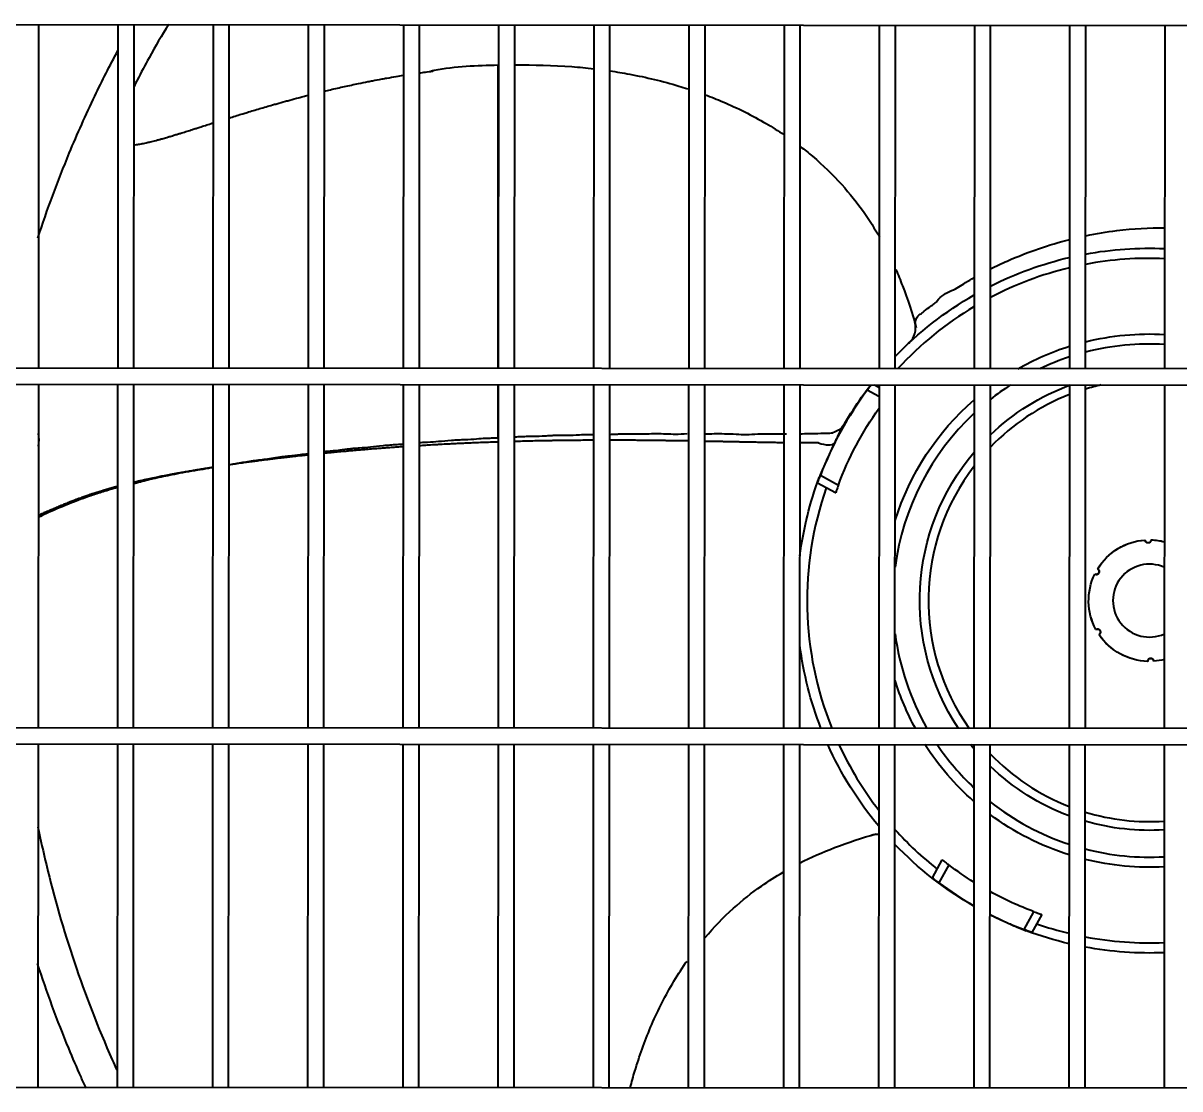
# Model space of a CAD drawing. Extents: x 58467 to 79089, y -33726 to -17391.
# Drawn here: x 78437.41 to 78465.97, y -20826.53 to -20800.22 of the extents above; entities that cross this region are included whole.
import ezdxf

# ---------------------------------------------------------------- set-up
doc = ezdxf.new("R2010")
doc.units = 0
doc.header["$LTSCALE"] = 100
doc.layers.add('+ENTE-ST-DOSEME USTU KONDDRENAJ', color=110, linetype='DOSEMEUSTUKONDENSDRENAJ_LINE', lineweight=40)
doc.linetypes.add('DOSEMEUSTUKONDENSDRENAJ_LINE', pattern='A,300,-40,["CD",Standard,S=15,R=0,X=-35,Y=-7.5],0', length=340)

# ---------------------------------------------------------------- blocks, each defined once
blk = doc.blocks.new('TV KLİMA SANTRALİ')
at = {"color": 3}
for p, q in [((54065.973, -33501.304, -2.269), (54184.335, -33501.376, -2.269)), ((54128.381, -33509.821, -2.269), (54128.386, -33501.343, -2.269)), ((54130.336, -33501.344, -2.269), (54130.331, -33509.822, -2.269)), ((54130.731, -33509.823, -2.269), (54130.736, -33501.344, -2.269)), ((54132.686, -33501.345, -2.269), (54132.68, -33509.824, -2.269)), ((54133.08, -33509.824, -2.269), (54133.085, -33501.346, -2.269)), ((54135.035, -33501.347, -2.269), (54135.03, -33509.825, -2.269)), ((54135.43, -33509.826, -2.269), (54135.435, -33501.347, -2.269)), ((54137.385, -33501.348, -2.269), (54137.38, -33509.827, -2.269)), ((54137.78, -33509.827, -2.269), (54137.785, -33501.348, -2.269)), ((54139.734, -33501.35, -2.269), (54139.729, -33509.828, -2.269)), ((54140.129, -33509.828, -2.269), (54140.134, -33501.35, -2.269)), ((54142.084, -33501.351, -2.269), (54142.079, -33509.83, -2.269)), ((54142.479, -33509.83, -2.269), (54142.484, -33501.351, -2.269)), ((54144.434, -33501.352, -2.269), (54144.429, -33509.831, -2.269)), ((54144.828, -33509.831, -2.269), (54144.834, -33501.353, -2.269)), ((54146.783, -33501.354, -2.269), (54146.778, -33509.832, -2.269)), ((54147.178, -33509.833, -2.269), (54147.183, -33501.354, -2.269)), ((54149.134, -33501.355, -2.269), (54149.129, -33509.834, -2.269)), ((54149.529, -33509.834, -2.269), (54149.534, -33501.356, -2.269)), ((54151.484, -33501.357, -2.269), (54151.478, -33509.835, -2.269)), ((54151.878, -33509.836, -2.269), (54151.884, -33501.357, -2.269)), ((54153.833, -33501.358, -2.269), (54153.828, -33509.837, -2.269)), ((54154.228, -33509.837, -2.269), (54154.233, -33501.358, -2.269)), ((54156.183, -33501.36, -2.269), (54156.178, -33509.838, -2.269)), ((54139.725, -33509.828, -2.269), (54139.729, -33502.35, -2.269)), ((54149.873, -33509.197, -2.269), (54149.892, -33509.179, -2.269)), ((54184.33, -33509.855, -2.269), (54065.967, -33509.783, -2.269)), ((54065.967, -33510.183, -2.269), (54184.33, -33510.255, -2.269)), ((54128.376, -33518.699, -2.269), (54128.381, -33510.221, -2.269)), ((54130.33, -33510.222, -2.269), (54130.325, -33518.7, -2.269)), ((54130.725, -33518.7, -2.269), (54130.73, -33510.223, -2.269)), ((54132.68, -33510.224, -2.269), (54132.675, -33518.702, -2.269)), ((54133.075, -33518.702, -2.269), (54133.08, -33510.224, -2.269)), ((54135.03, -33510.225, -2.269), (54135.025, -33518.703, -2.269)), ((54135.425, -33518.703, -2.269), (54135.43, -33510.226, -2.269)), ((54137.379, -33510.227, -2.269), (54137.374, -33518.704, -2.269)), ((54137.774, -33518.705, -2.269), (54137.779, -33510.227, -2.269)), ((54139.724, -33511.548, -2.269), (54139.725, -33510.227, -2.269)), ((54139.729, -33510.228, -2.269), (54139.724, -33518.706, -2.269)), ((54140.124, -33518.706, -2.269), (54140.129, -33510.228, -2.269)), ((54142.079, -33510.23, -2.269), (54142.073, -33518.707, -2.269)), ((54142.473, -33518.707, -2.269), (54142.479, -33510.23, -2.269)), ((54144.428, -33510.231, -2.269), (54144.423, -33518.709, -2.269)), ((54144.823, -33518.709, -2.269), (54144.828, -33510.231, -2.269)), ((54146.778, -33510.232, -2.269), (54146.773, -33518.71, -2.269)), ((54147.173, -33518.71, -2.269), (54147.178, -33510.233, -2.269)), ((54149.128, -33510.524, -2.269), (54148.838, -33510.364, -2.269)), ((54149.015, -33510.233, -2.269), (54149.129, -33510.296, -2.269)), ((54149.129, -33510.234, -2.269), (54149.123, -33518.712, -2.269)), ((54149.523, -33518.712, -2.269), (54149.528, -33510.234, -2.269)), ((54151.478, -33510.235, -2.269), (54151.473, -33518.713, -2.269)), ((54151.873, -33518.713, -2.269), (54151.878, -33510.236, -2.269)), ((54153.828, -33510.237, -2.269), (54153.823, -33518.714, -2.269)), ((54154.223, -33518.715, -2.269), (54154.228, -33510.237, -2.269)), ((54156.177, -33510.238, -2.269), (54156.172, -33518.716, -2.269)), ((54148.057, -33512.901, -2.269), (54147.611, -33512.657, -2.269)), ((54147.681, -33512.467, -2.269), (54148.125, -33512.71, -2.269)), ((54184.325, -33518.733, -2.269), (54065.962, -33518.661, -2.269)), ((54065.962, -33519.061, -2.269), (54184.325, -33519.133, -2.269)), ((54128.37, -33527.577, -2.269), (54128.375, -33519.099, -2.269)), ((54130.325, -33519.1, -2.269), (54130.32, -33527.579, -2.269)), ((54130.72, -33527.579, -2.269), (54130.725, -33519.1, -2.269)), ((54132.675, -33519.102, -2.269), (54132.67, -33527.58, -2.269)), ((54133.07, -33527.58, -2.269), (54133.075, -33519.102, -2.269)), ((54135.024, -33519.103, -2.269), (54135.019, -33527.582, -2.269)), ((54135.419, -33527.582, -2.269), (54135.424, -33519.103, -2.269)), ((54137.374, -33519.104, -2.269), (54137.369, -33527.583, -2.269)), ((54137.769, -33527.583, -2.269), (54137.774, -33519.105, -2.269)), ((54139.724, -33519.106, -2.269), (54139.718, -33527.584, -2.269)), ((54140.118, -33527.585, -2.269), (54140.124, -33519.106, -2.269)), ((54142.073, -33519.107, -2.269), (54142.068, -33527.586, -2.269)), ((54142.468, -33527.586, -2.269), (54142.473, -33519.107, -2.269)), ((54144.423, -33519.109, -2.269), (54144.418, -33527.587, -2.269)), ((54144.818, -33527.587, -2.269), (54144.823, -33519.109, -2.269)), ((54146.773, -33519.11, -2.269), (54146.767, -33527.589, -2.269)), ((54147.167, -33527.589, -2.269), (54147.172, -33519.11, -2.269)), ((54149.123, -33519.112, -2.269), (54149.118, -33527.59, -2.269)), ((54149.518, -33527.59, -2.269), (54149.523, -33519.112, -2.269)), ((54151.473, -33519.113, -2.269), (54151.468, -33527.592, -2.269)), ((54151.868, -33527.592, -2.269), (54151.873, -33519.113, -2.269)), ((54153.822, -33519.114, -2.269), (54153.817, -33527.593, -2.269)), ((54154.217, -33527.593, -2.269), (54154.222, -33519.115, -2.269)), ((54156.172, -33519.116, -2.269), (54156.167, -33527.594, -2.269)), ((54150.447, -33522.404, -2.269), (54150.691, -33521.959, -2.269)), ((54150.851, -33522.084, -2.269), (54150.608, -33522.527, -2.269)), ((54152.711, -33523.682, -2.269), (54152.954, -33523.239, -2.269)), ((54153.145, -33523.307, -2.269), (54152.9, -33523.752, -2.269)), ((54184.319, -33527.612, -2.269), (54065.957, -33527.54, -2.269))]:
    blk.add_line(p, q, dxfattribs=at)
at = {"color": 3, "extrusion": (0, 0, -1)}
for centre, radius, start, end in [((-54155.804, -33515.56, 2.269), 8.699, 79.573, 92.4741), ((-54155.804, -33515.56, 2.269), 8.699, 63.184, 76.8818), ((-54155.804, -33515.56, 2.269), 8.699, 43.8323, 60.1902), ((-54155.804, -33515.56, 2.269), 6.582, 76.1411, 93.2524), ((-54155.804, -33515.56, 2.269), 6.582, 60.4193, 72.5243), ((-54155.804, -33515.56, 2.269), 8.699, 27.7046, 37.7632), ((-54155.804, -33515.56, 2.269), 5.671, 46.1767, 69.8355), ((-54155.804, -33515.56, 2.269), 6.582, 17.4949, 48.9049), ((-54155.804, -33515.56, 2.269), 8.191, 20.3616, 35.4077), ((-54155.804, -33515.56, 2.269), 5.671, 326.223, 40.2705), ((-54155.803, -33515.56, 2.269), 8.699, 7.3237, 20.4706), ((-54155.804, -33515.56, 2.269), 1.5, 31.5485, 85.82), ((-54155.804, -33515.56, 2.269), 1.5, 31.65, 85.9198), ((-54155.772, -33514.061, 2.269), 0.075, 180.2174, 357.3523), ((-54155.804, -33515.56, 2.269), 1.5, 91.5498, 104.3278), ((-54155.804, -33515.56, 2.269), 1.5, 91.65, 104.3279), ((-54155.804, -33515.56, 2.269), 1.5, 331.65, 25.9198), ((-54155.804, -33515.56, 2.269), 1.5, 331.5498, 25.8212), ((-54154.49, -33514.838, 2.269), 0.075, 120.2174, 297.3523), ((-54154.521, -33516.338, 2.269), 0.075, 60.2174, 237.3523), ((-54155.804, -33515.56, 2.269), 1.5, 271.65, 325.9198), ((-54155.804, -33515.56, 2.269), 1.5, 271.5498, 325.82), ((-54155.803, -33515.56, 2.269), 8.699, 338.763, 352.7453), ((-54155.836, -33517.06, 2.269), 0.075, 0.2174, 177.3523), ((-54155.804, -33515.56, 2.269), 1.5, 255.7416, 265.9198), ((-54155.804, -33515.56, 2.269), 1.5, 255.7419, 265.82), ((-54155.804, -33515.56, 2.269), 6.582, 331.3811, 342.5636), ((-54155.805, -33515.556, 2.269), 8.702, 320.1724, 335.8854), ((-54155.804, -33515.56, 2.269), 6.582, 311.1536, 327.3368), ((-54155.804, -33515.56, 2.269), 5.671, 319.788, 321.2055), ((-54155.804, -33515.56, 2.269), 5.671, 290.4592, 313.8817), ((-54155.804, -33515.56, 2.269), 6.582, 287.5343, 306.6818), ((-54155.804, -33515.56, 2.269), 5.671, 266.2886, 286.2011), ((-54155.804, -33515.56, 2.269), 8.699, 299.8811, 316.239), ((-54155.804, -33515.56, 2.269), 6.582, 266.8061, 283.9174), ((-54155.804, -33515.56, 2.269), 8.191, 301.941, 307.2082), ((-54155.804, -33515.56, 2.269), 8.191, 290.3616, 298.7012), ((-54155.804, -33515.56, 2.269), 8.699, 283.1872, 290.4706), ((-54155.804, -33515.56, 2.269), 8.699, 267.5948, 280.496)]:
    blk.add_arc(centre, radius, start, end, dxfattribs=at)
at = {"color": 3}
for centre, radius, start, end in [((54155.804, -33515.56, -2.269), 8.449, 87.4539, 100.7405), ((54155.804, -33515.56, -2.269), 8.449, 103.5155, 117.6786), ((54155.804, -33515.56, -2.269), 8.449, 120.7872, 137.3274), ((54155.804, -33515.56, -2.269), 6.332, 86.6126, 104.4045), ((54155.804, -33515.56, -2.269), 6.332, 108.1789, 115.3058), ((54155.805, -33515.565, -2.269), 8.694, 143.2606, 159.1277), ((54155.804, -33515.56, -2.269), 6.332, 122.7589, 128.3164), ((54155.804, -33515.56, -2.269), 5.455, 102.5933, 106.7951), ((54155.804, -33515.56, -2.269), 5.455, 111.2389, 136.0395), ((54155.804, -33515.56, -2.269), 6.332, 133.092, 172.5064), ((54127.291, -33511.593, -2.269), 1.1, 351.8033, 8.1269), ((54155.804, -33515.56, -2.269), 5.455, 142.4857, 215.3182), ((54155.803, -33515.559, -2.269), 8.449, 160.7616, 201.9077), ((54155.804, -33515.56, -2.269), 0.9, 65.6651, 294.2651), ((54155.804, -33515.56, -2.269), 6.332, 187.4239, 209.862), ((54155.804, -33515.56, -2.269), 8.449, 204.8537, 217.7324), ((54155.804, -33515.56, -2.269), 6.332, 214.1314, 226.8382), ((54155.804, -33515.56, -2.269), 5.455, 223.8907, 248.6913), ((54155.804, -33515.56, -2.269), 6.332, 231.6139, 251.7514), ((54155.804, -33515.56, -2.269), 5.455, 253.1351, 273.8576), ((54155.804, -33515.56, -2.269), 8.449, 221.9636, 231.6783), ((54155.804, -33515.56, -2.269), 6.332, 255.5257, 273.3176), ((54155.804, -33515.56, -2.269), 8.691, 233.28, 240.0908), ((54155.804, -33515.56, -2.269), 8.691, 243.0876, 249.1503), ((54155.804, -33515.56, -2.269), 8.449, 250.7519, 256.416), ((54155.804, -33515.56, -2.269), 8.449, 259.191, 272.4775)]:
    blk.add_arc(centre, radius, start, end, dxfattribs=at)
at = {"color": 3, "extrusion": (6.04762e-06, 5.63815e-06, 1)}
blk.add_arc((54149.531, -33508.833, -2.128), 0.5, 313.0528, 16.4385, dxfattribs=at)
at = {"color": 3, "extrusion": (-5.02823e-06, 5.39341e-06, 1)}
blk.add_arc((54149.077, -33521.834, -2.723), 0.5, 84.8094, 106.4328, dxfattribs=at)
at = {"color": 3}
for points, knots in [([(54131.592, -33501.339, -2.269), (54131.42, -33501.606, -2.269), (54131.154, -33502.059, -2.269), (54130.882, -33502.575, -2.269), (54130.76, -33502.813, -2.269), (54130.734, -33502.865, -2.269)], [0, 0, 0, 0, 0.545072, 0.900711, 1, 1, 1, 1]), ([(54128.361, -33506.612, -2.269), (54128.592, -33505.903, -2.269), (54129.03, -33504.72, -2.269), (54129.715, -33503.187, -2.269), (54130.137, -33502.353, -2.269), (54130.335, -33501.984, -2.269)], [0, 0, 0, 0, 0.443757, 0.750386, 1, 1, 1, 1]), ([(54138.059, -33502.483, -2.269), (54138.089, -33502.477, -2.269), (54138.636, -33502.372, -2.269), (54139.197, -33502.345, -2.269), (54139.728, -33502.337, -2.269)], [0, 0, 0, 0, 0.054083, 1, 1, 1, 1]), ([(54140.134, -33502.334, -2.269), (54140.605, -33502.333, -2.269), (54141.255, -33502.346, -2.269), (54141.905, -33502.408, -2.269), (54142.085, -33502.43, -2.269)], [0, 0, 0, 0, 0.723565, 1, 1, 1, 1]), ([(54135.431, -33502.986, -2.269), (54135.482, -33502.973, -2.269), (54135.591, -33502.947, -2.269), (54135.758, -33502.908, -2.269), (54135.931, -33502.869, -2.269), (54136.104, -33502.832, -2.269), (54136.296, -33502.791, -2.269), (54136.47, -33502.756, -2.269), (54136.663, -33502.718, -2.269), (54136.818, -33502.689, -2.269), (54137.013, -33502.654, -2.269), (54137.188, -33502.624, -2.269), (54137.325, -33502.602, -2.269), (54137.384, -33502.592, -2.269)], [0, 0, 0, 0, 0.079541, 0.168728, 0.257914, 0.3471, 0.436286, 0.555201, 0.614659, 0.733574, 0.793032, 0.911947, 1, 1, 1, 1]), ([(54137.781, -33502.533, -2.269), (54137.83, -33502.526, -2.269), (54137.941, -33502.511, -2.269), (54138.051, -33502.497, -2.269), (54138.111, -33502.489, -2.269)], [0, 0, 0, 0, 0.449176, 1, 1, 1, 1]), ([(54142.485, -33502.483, -2.269), (54142.648, -33502.507, -2.269), (54143.221, -33502.603, -2.269), (54143.861, -33502.755, -2.269), (54144.332, -33502.901, -2.269), (54144.404, -33502.924, -2.269)], [0, 0, 0, 0, 0.251534, 0.886152, 1, 1, 1, 1]), ([(54133.084, -33503.644, -2.269), (54133.095, -33503.641, -2.269), (54133.157, -33503.621, -2.269), (54133.269, -33503.587, -2.269), (54133.405, -33503.545, -2.269), (54133.543, -33503.503, -2.269), (54133.681, -33503.461, -2.269), (54133.838, -33503.415, -2.269), (54133.995, -33503.369, -2.269), (54134.136, -33503.329, -2.269), (54134.295, -33503.283, -2.269), (54134.438, -33503.243, -2.269), (54134.618, -33503.194, -2.269), (54134.763, -33503.155, -2.269), (54134.913, -33503.116, -2.269), (54134.992, -33503.095, -2.269), (54135.033, -33503.085, -2.269)], [0, 0, 0, 0, 0.018571, 0.09977, 0.180968, 0.235101, 0.3163, 0.397499, 0.478698, 0.559896, 0.614029, 0.722294, 0.776427, 0.884692, 0.938824, 1, 1, 1, 1]), ([(54144.837, -33503.074, -2.269), (54144.983, -33503.128, -2.269), (54145.498, -33503.332, -2.269), (54146.152, -33503.657, -2.269), (54146.639, -33503.963, -2.269), (54146.783, -33504.06, -2.269)], [0, 0, 0, 0, 0.214057, 0.763166, 1, 1, 1, 1]), ([(54130.728, -33504.312, -2.269), (54130.73, -33504.311, -2.269), (54130.75, -33504.309, -2.269), (54130.793, -33504.304, -2.269), (54130.845, -33504.296, -2.269), (54130.908, -33504.285, -2.269), (54130.968, -33504.273, -2.269), (54131.045, -33504.256, -2.269), (54131.124, -33504.238, -2.269), (54131.205, -33504.218, -2.269), (54131.278, -33504.199, -2.269), (54131.351, -33504.179, -2.269), (54131.439, -33504.154, -2.269), (54131.53, -33504.128, -2.269), (54131.637, -33504.097, -2.269), (54131.732, -33504.068, -2.269), (54131.829, -33504.039, -2.269), (54131.928, -33504.008, -2.269), (54132.043, -33503.972, -2.269), (54132.161, -33503.935, -2.269), (54132.266, -33503.902, -2.269), (54132.372, -33503.869, -2.269), (54132.495, -33503.83, -2.269), (54132.605, -33503.795, -2.269), (54132.667, -33503.775, -2.269), (54132.683, -33503.77, -2.269)], [0, 0, 0, 0, 0.005985, 0.045742, 0.085498, 0.125255, 0.165012, 0.204768, 0.264403, 0.30416, 0.343916, 0.383673, 0.423429, 0.483064, 0.522821, 0.582456, 0.622212, 0.661969, 0.721603, 0.781238, 0.820995, 0.860751, 0.920386, 0.980021, 1, 1, 1, 1]), ([(54147.187, -33504.35, -2.269), (54147.289, -33504.428, -2.269), (54147.649, -33504.718, -2.269), (54148.195, -33505.245, -2.269), (54148.737, -33505.926, -2.269), (54149.023, -33506.378, -2.269), (54149.141, -33506.585, -2.269)], [0, 0, 0, 0, 0.130207, 0.467681, 0.763107, 1, 1, 1, 1]), ([(54154.237, -33506.552, -2.269), (54154.494, -33506.498, -2.269), (54154.748, -33506.457, -2.269), (54155.407, -33506.375, -2.269), (54155.804, -33506.353, -2.269), (54156.187, -33506.355, -2.269)], [0, 0, 0, 0, 0.378219, 0.378219, 1, 1, 1, 1]), ([(54151.88, -33507.372, -2.269), (54152.018, -33507.303, -2.269), (54152.156, -33507.238, -2.269), (54152.811, -33506.948, -2.269), (54153.328, -33506.772, -2.269), (54153.836, -33506.644, -2.269)], [0, 0, 0, 0, 0.21097, 0.21097, 1, 1, 1, 1]), ([(54149.543, -33507.39, -2.269), (54149.6, -33507.521, -2.269), (54149.791, -33507.986, -2.269), (54149.95, -33508.464, -2.269), (54150.047, -33508.814, -2.269)], [0, 0, 0, 0, 0.284303, 1, 1, 1, 1]), ([(54150.017, -33508.698, -2.269), (54150.019, -33508.697, -2.269), (54150.022, -33508.694, -2.269), (54150.03, -33508.674, -2.269), (54150.035, -33508.657, -2.269), (54150.049, -33508.607, -2.269), (54150.062, -33508.572, -2.269), (54150.105, -33508.512, -2.269), (54150.137, -33508.498, -2.269), (54150.194, -33508.461, -2.269), (54150.22, -33508.439, -2.269), (54150.296, -33508.371, -2.269), (54150.351, -33508.33, -2.269), (54150.434, -33508.273, -2.269), (54150.463, -33508.256, -2.269), (54150.516, -33508.217, -2.269), (54150.539, -33508.19, -2.269), (54150.61, -33508.105, -2.269), (54150.665, -33508.052, -2.269), (54150.788, -33507.966, -2.269), (54150.856, -33507.934, -2.269), (54150.987, -33507.882, -2.269), (54151.044, -33507.852, -2.269), (54151.154, -33507.783, -2.269), (54151.209, -33507.744, -2.269), (54151.336, -33507.667, -2.269), (54151.406, -33507.626, -2.269), (54151.477, -33507.587, -2.269)], [0, 0, 0, 0, 0.020274, 0.020274, 0.047518, 0.047518, 0.102008, 0.102008, 0.156498, 0.156498, 0.210988, 0.210988, 0.319967, 0.319967, 0.374457, 0.374457, 0.428947, 0.428947, 0.537926, 0.537926, 0.646906, 0.646906, 0.755886, 0.755886, 0.864865, 0.864865, 1, 1, 1, 1]), ([(54148.838, -33510.364, -2.269), (54148.851, -33510.346, -2.269), (54148.865, -33510.327, -2.269), (54148.891, -33510.293, -2.269), (54148.904, -33510.277, -2.269), (54148.923, -33510.251, -2.269), (54148.931, -33510.241, -2.269), (54148.938, -33510.232, -2.269)], [0, 0, 0, 0, 0.355398, 0.355398, 0.710856, 0.710856, 1, 1, 1, 1]), ([(54142.077, -33511.464, -2.269), (54142.054, -33511.464, -2.269), (54141.901, -33511.465, -2.269), (54141.649, -33511.477, -2.269), (54141.42, -33511.487, -2.269), (54141.239, -33511.486, -2.269), (54141.115, -33511.486, -2.269), (54140.995, -33511.491, -2.269), (54140.828, -33511.505, -2.269), (54140.635, -33511.51, -2.269), (54140.414, -33511.511, -2.269), (54140.255, -33511.517, -2.269), (54140.16, -33511.523, -2.269), (54140.121, -33511.526, -2.269)], [0, 0, 0, 0, 0.032499, 0.217887, 0.394885, 0.465501, 0.52211, 0.573462, 0.630237, 0.769056, 0.849466, 0.935544, 1, 1, 1, 1]), ([(54144.393, -33511.446, -2.269), (54144.292, -33511.45, -2.269), (54144.132, -33511.462, -2.269), (54143.868, -33511.449, -2.269), (54143.54, -33511.441, -2.269), (54143.223, -33511.457, -2.269), (54142.981, -33511.453, -2.269), (54142.819, -33511.451, -2.269), (54142.736, -33511.452, -2.269), (54142.622, -33511.458, -2.269), (54142.532, -33511.463, -2.269), (54142.478, -33511.464, -2.269)], [0, 0, 0, 0, 0.153476, 0.264532, 0.383214, 0.619071, 0.799507, 0.831601, 0.860485, 0.918311, 1, 1, 1, 1]), ([(54146.844, -33511.45, -2.269), (54146.827, -33511.45, -2.269), (54146.786, -33511.45, -2.269), (54146.685, -33511.451, -2.269), (54146.562, -33511.449, -2.269), (54146.431, -33511.451, -2.269), (54146.322, -33511.448, -2.269), (54146.221, -33511.449, -2.269), (54146.059, -33511.456, -2.269), (54145.875, -33511.473, -2.269), (54145.595, -33511.457, -2.269), (54145.219, -33511.441, -2.269), (54144.979, -33511.449, -2.269), (54144.826, -33511.449, -2.269)], [0, 0, 0, 0, 0.023979, 0.057821, 0.139707, 0.202549, 0.263082, 0.301331, 0.341759, 0.491813, 0.616194, 0.749702, 1, 1, 1, 1]), ([(54147.985, -33511.429, -2.269), (54147.789, -33511.436, -2.269), (54147.52, -33511.443, -2.269), (54147.251, -33511.447, -2.269), (54147.177, -33511.448, -2.269)], [0, 0, 0, 0, 0.728232, 1, 1, 1, 1]), ([(54148.247, -33511.233, -2.269), (54148.223, -33511.27, -2.269), (54148.161, -33511.34, -2.269), (54148.028, -33511.409, -2.269), (54147.92, -33511.443, -2.269), (54147.863, -33511.435, -2.269), (54147.861, -33511.434, -2.269)], [0, 0, 0, 0, 0.282775, 0.623842, 0.989494, 1, 1, 1, 1]), ([(54137.379, -33511.701, -2.269), (54137.327, -33511.705, -2.269), (54137.217, -33511.712, -2.269), (54137.045, -33511.723, -2.269), (54136.816, -33511.745, -2.269), (54136.577, -33511.774, -2.269), (54136.364, -33511.793, -2.269), (54136.184, -33511.805, -2.269), (54136.013, -33511.821, -2.269), (54135.795, -33511.856, -2.269), (54135.578, -33511.872, -2.269), (54135.45, -33511.884, -2.269), (54135.428, -33511.887, -2.269)], [0, 0, 0, 0, 0.073989, 0.153729, 0.239276, 0.420725, 0.584233, 0.647352, 0.701423, 0.819298, 0.967653, 1, 1, 1, 1]), ([(54137.379, -33511.763, -2.269), (54137.329, -33511.766, -2.269), (54137.23, -33511.773, -2.269), (54137.081, -33511.784, -2.269), (54136.934, -33511.795, -2.269), (54136.789, -33511.806, -2.269), (54136.63, -33511.818, -2.269), (54136.473, -33511.831, -2.269), (54136.315, -33511.844, -2.269), (54136.158, -33511.857, -2.269), (54136.017, -33511.87, -2.269), (54135.86, -33511.884, -2.269), (54135.718, -33511.897, -2.269), (54135.563, -33511.912, -2.269), (54135.472, -33511.921, -2.269), (54135.428, -33511.925, -2.269)], [0, 0, 0, 0, 0.075163, 0.148659, 0.222156, 0.295652, 0.369148, 0.467143, 0.54064, 0.614136, 0.712131, 0.761129, 0.859124, 0.93262, 1, 1, 1, 1]), ([(54139.726, -33511.549, -2.269), (54139.699, -33511.55, -2.269), (54139.635, -33511.552, -2.269), (54139.534, -33511.554, -2.269), (54139.377, -33511.557, -2.269), (54139.171, -33511.579, -2.269), (54138.948, -33511.589, -2.269), (54138.733, -33511.597, -2.269), (54138.502, -33511.612, -2.269), (54138.256, -33511.637, -2.269), (54138.043, -33511.652, -2.269), (54137.879, -33511.658, -2.269), (54137.806, -33511.662, -2.269), (54137.779, -33511.663, -2.269)], [0, 0, 0, 0, 0.047503, 0.110853, 0.162385, 0.26559, 0.398055, 0.474574, 0.557765, 0.734792, 0.898208, 0.962554, 1, 1, 1, 1]), ([(54139.73, -33511.644, -2.269), (54139.681, -33511.646, -2.269), (54139.567, -33511.65, -2.269), (54139.42, -33511.656, -2.269), (54139.256, -33511.662, -2.269), (54139.108, -33511.668, -2.269), (54138.942, -33511.675, -2.269), (54138.791, -33511.682, -2.269), (54138.64, -33511.689, -2.269), (54138.475, -33511.698, -2.269), (54138.329, -33511.705, -2.269), (54138.167, -33511.714, -2.269), (54138.022, -33511.723, -2.269), (54137.881, -33511.731, -2.269), (54137.806, -33511.736, -2.269), (54137.779, -33511.737, -2.269)], [0, 0, 0, 0, 0.075374, 0.176188, 0.226595, 0.327409, 0.403019, 0.47863, 0.55424, 0.629851, 0.730665, 0.781072, 0.881886, 0.957497, 1, 1, 1, 1]), ([(54142.077, -33511.601, -2.269), (54142.041, -33511.602, -2.269), (54141.972, -33511.602, -2.269), (54141.835, -33511.603, -2.269), (54141.703, -33511.604, -2.269), (54141.538, -33511.605, -2.269), (54141.407, -33511.607, -2.269), (54141.243, -33511.609, -2.269), (54141.111, -33511.611, -2.269), (54140.947, -33511.613, -2.269), (54140.814, -33511.616, -2.269), (54140.648, -33511.619, -2.269), (54140.512, -33511.622, -2.269), (54140.343, -33511.626, -2.269), (54140.223, -33511.63, -2.269), (54140.139, -33511.632, -2.269), (54140.12, -33511.632, -2.269)], [0, 0, 0, 0, 0.054128, 0.105118, 0.207098, 0.258088, 0.360068, 0.411058, 0.513038, 0.564028, 0.666008, 0.716998, 0.818978, 0.869968, 0.971948, 1, 1, 1, 1]), ([(54144.427, -33511.62, -2.269), (54144.41, -33511.62, -2.269), (54144.345, -33511.618, -2.269), (54144.249, -33511.617, -2.269), (54144.106, -33511.615, -2.269), (54143.976, -33511.613, -2.269), (54143.828, -33511.611, -2.269), (54143.696, -33511.609, -2.269), (54143.563, -33511.607, -2.269), (54143.416, -33511.606, -2.269), (54143.285, -33511.605, -2.269), (54143.14, -33511.603, -2.269), (54143.01, -33511.603, -2.269), (54142.864, -33511.602, -2.269), (54142.718, -33511.601, -2.269), (54142.59, -33511.601, -2.269), (54142.509, -33511.601, -2.269), (54142.478, -33511.601, -2.269)], [0, 0, 0, 0, 0.027433, 0.102463, 0.152482, 0.252522, 0.302541, 0.377571, 0.4526, 0.50262, 0.602659, 0.652679, 0.727708, 0.802738, 0.877767, 0.952797, 1, 1, 1, 1]), ([(54146.777, -33511.663, -2.269), (54146.753, -33511.663, -2.269), (54146.699, -33511.662, -2.269), (54146.612, -33511.661, -2.269), (54146.512, -33511.66, -2.269), (54146.411, -33511.658, -2.269), (54146.296, -33511.656, -2.269), (54146.194, -33511.655, -2.269), (54146.077, -33511.652, -2.269), (54145.96, -33511.65, -2.269), (54145.84, -33511.648, -2.269), (54145.735, -33511.646, -2.269), (54145.627, -33511.643, -2.269), (54145.504, -33511.641, -2.269), (54145.377, -33511.638, -2.269), (54145.251, -33511.636, -2.269), (54145.125, -33511.633, -2.269), (54145.001, -33511.631, -2.269), (54144.901, -33511.629, -2.269), (54144.849, -33511.628, -2.269), (54144.828, -33511.627, -2.269)], [0, 0, 0, 0, 0.040122, 0.086532, 0.132942, 0.202558, 0.248968, 0.318584, 0.364994, 0.43461, 0.504225, 0.550636, 0.597046, 0.666662, 0.736277, 0.782688, 0.852303, 0.921919, 0.968329, 1, 1, 1, 1]), ([(54147.618, -33511.667, -2.269), (54147.602, -33511.667, -2.269), (54147.56, -33511.667, -2.269), (54147.476, -33511.667, -2.269), (54147.384, -33511.667, -2.269), (54147.29, -33511.667, -2.269), (54147.224, -33511.667, -2.269), (54147.187, -33511.667, -2.269), (54147.177, -33511.667, -2.269)], [0, 0, 0, 0, 0.114118, 0.296477, 0.570016, 0.752375, 0.934735, 1, 1, 1, 1]), ([(54147.631, -33511.669, -2.269), (54147.721, -33511.698, -2.269), (54147.807, -33511.713, -2.269), (54147.947, -33511.714, -2.269), (54148, -33511.698, -2.269), (54148.026, -33511.67, -2.269)], [0, 0, 0, 0, 0.5, 0.5, 1, 1, 1, 1]), ([(54148.026, -33511.67, -2.269), (54148.016, -33511.69, -2.269), (54148.006, -33511.711, -2.269), (54147.952, -33511.827, -2.269), (54147.908, -33511.925, -2.269), (54147.826, -33512.108, -2.269), (54147.788, -33512.194, -2.269), (54147.717, -33512.36, -2.269), (54147.683, -33512.439, -2.269), (54147.654, -33512.518, -2.269)], [0, 0, 0, 0, 0.07319, 0.07319, 0.416738, 0.416738, 0.719921, 0.719921, 1, 1, 1, 1]), ([(54135.025, -33511.937, -2.269), (54134.96, -33511.946, -2.269), (54134.815, -33511.966, -2.269), (54134.63, -33511.983, -2.269), (54134.335, -33512.018, -2.269), (54134.111, -33512.062, -2.269), (54133.849, -33512.089, -2.269), (54133.599, -33512.122, -2.269), (54133.347, -33512.166, -2.269), (54133.169, -33512.194, -2.269), (54133.081, -33512.207, -2.269)], [0, 0, 0, 0, 0.113321, 0.262749, 0.319434, 0.510079, 0.587964, 0.672012, 0.853439, 1, 1, 1, 1]), ([(54135.028, -33511.966, -2.269), (54135.002, -33511.969, -2.269), (54134.945, -33511.975, -2.269), (54134.827, -33511.988, -2.269), (54134.69, -33512.003, -2.269), (54134.538, -33512.02, -2.269), (54134.387, -33512.038, -2.269), (54134.251, -33512.054, -2.269), (54134.1, -33512.073, -2.269), (54133.963, -33512.09, -2.269), (54133.81, -33512.109, -2.269), (54133.674, -33512.127, -2.269), (54133.539, -33512.145, -2.269), (54133.391, -33512.165, -2.269), (54133.259, -33512.184, -2.269), (54133.151, -33512.199, -2.269), (54133.101, -33512.207, -2.269), (54133.081, -33512.21, -2.269)], [0, 0, 0, 0, 0.039359, 0.085754, 0.178543, 0.248135, 0.317727, 0.410516, 0.456911, 0.5497, 0.619292, 0.688884, 0.758476, 0.828068, 0.920857, 0.967252, 1, 1, 1, 1]), ([(54132.677, -33512.271, -2.269), (54132.645, -33512.276, -2.269), (54132.569, -33512.288, -2.269), (54132.45, -33512.307, -2.269), (54132.321, -33512.328, -2.269), (54132.191, -33512.35, -2.269), (54132.062, -33512.372, -2.269), (54131.949, -33512.392, -2.269), (54131.823, -33512.415, -2.269), (54131.712, -33512.435, -2.269), (54131.575, -33512.461, -2.269), (54131.467, -33512.482, -2.269), (54131.331, -33512.51, -2.269), (54131.224, -33512.532, -2.269), (54131.103, -33512.557, -2.269), (54130.997, -33512.58, -2.269), (54130.878, -33512.607, -2.269), (54130.789, -33512.627, -2.269), (54130.739, -33512.639, -2.269), (54130.729, -33512.641, -2.269)], [0, 0, 0, 0, 0.048356, 0.112135, 0.175914, 0.239693, 0.303472, 0.367251, 0.409771, 0.49481, 0.537329, 0.622368, 0.664887, 0.749926, 0.792445, 0.856225, 0.920004, 0.983783, 1, 1, 1, 1]), ([(54132.678, -33512.274, -2.269), (54132.642, -33512.281, -2.269), (54132.517, -33512.308, -2.269), (54132.344, -33512.336, -2.269), (54132.149, -33512.365, -2.269), (54131.95, -33512.399, -2.269), (54131.661, -33512.461, -2.269), (54131.428, -33512.505, -2.269), (54131.078, -33512.581, -2.269), (54130.901, -33512.636, -2.269), (54130.753, -33512.67, -2.269), (54130.73, -33512.676, -2.269)], [0, 0, 0, 0, 0.053106, 0.183061, 0.25229, 0.323469, 0.470338, 0.72961, 0.781957, 0.965599, 1, 1, 1, 1]), ([(54147.611, -33512.657, -2.269), (54147.611, -33512.657, -2.269), (54147.613, -33512.653, -2.269), (54147.617, -33512.639, -2.269), (54147.621, -33512.629, -2.269), (54147.631, -33512.603, -2.269), (54147.636, -33512.587, -2.269), (54147.649, -33512.551, -2.269), (54147.657, -33512.531, -2.269), (54147.67, -33512.496, -2.269), (54147.675, -33512.482, -2.269), (54147.681, -33512.467, -2.269)], [0, 0, 0, 0, 0.211758, 0.211758, 0.423432, 0.423432, 0.636431, 0.636431, 0.852021, 0.852021, 1, 1, 1, 1]), ([(54130.326, -33512.742, -2.269), (54130.301, -33512.749, -2.269), (54130.239, -33512.766, -2.269), (54130.14, -33512.793, -2.269), (54130.041, -33512.822, -2.269), (54129.946, -33512.85, -2.269), (54129.847, -33512.88, -2.269), (54129.751, -33512.911, -2.269), (54129.668, -33512.938, -2.269), (54129.586, -33512.966, -2.269), (54129.493, -33512.999, -2.269), (54129.401, -33513.032, -2.269), (54129.322, -33513.061, -2.269), (54129.244, -33513.091, -2.269), (54129.167, -33513.12, -2.269), (54129.081, -33513.154, -2.269), (54129.007, -33513.184, -2.269), (54128.934, -33513.214, -2.269), (54128.874, -33513.24, -2.269), (54128.813, -33513.265, -2.269), (54128.745, -33513.294, -2.269), (54128.679, -33513.322, -2.269), (54128.613, -33513.35, -2.269), (54128.561, -33513.373, -2.269), (54128.506, -33513.397, -2.269), (54128.46, -33513.417, -2.269), (54128.411, -33513.438, -2.269), (54128.386, -33513.449, -2.269), (54128.374, -33513.454, -2.269)], [0, 0, 0, 0, 0.03153, 0.081147, 0.130764, 0.163842, 0.21346, 0.263077, 0.296155, 0.329233, 0.37885, 0.428467, 0.461545, 0.494623, 0.54424, 0.577319, 0.626936, 0.660014, 0.693092, 0.72617, 0.759248, 0.808865, 0.841943, 0.875021, 0.908099, 0.941178, 0.974256, 1, 1, 1, 1]), ([(54130.328, -33512.769, -2.269), (54130.312, -33512.773, -2.269), (54130.234, -33512.794, -2.269), (54130.127, -33512.826, -2.269), (54130.032, -33512.854, -2.269), (54129.941, -33512.881, -2.269), (54129.818, -33512.922, -2.269), (54129.638, -33512.981, -2.269), (54129.297, -33513.102, -2.269), (54128.923, -33513.254, -2.269), (54128.573, -33513.407, -2.269), (54128.435, -33513.475, -2.269), (54128.378, -33513.503, -2.269)], [0, 0, 0, 0, 0.024177, 0.119177, 0.173029, 0.19609, 0.270523, 0.342071, 0.465172, 0.768559, 0.897066, 1, 1, 1, 1]), ([(54148.125, -33512.71, -2.269), (54148.117, -33512.732, -2.269), (54148.109, -33512.754, -2.269), (54148.095, -33512.794, -2.269), (54148.088, -33512.814, -2.269), (54148.076, -33512.847, -2.269), (54148.071, -33512.862, -2.269), (54148.063, -33512.884, -2.269), (54148.06, -33512.893, -2.269), (54148.057, -33512.9, -2.269), (54148.057, -33512.901, -2.269), (54148.057, -33512.901, -2.269)], [0, 0, 0, 0, 0.21816, 0.21816, 0.436362, 0.436362, 0.653817, 0.653817, 0.868707, 0.868707, 1, 1, 1, 1]), ([(54154.452, -33514.906, -2.269), (54154.469, -33514.915, -2.269), (54154.513, -33514.92, -2.269), (54154.553, -33514.887, -2.269), (54154.565, -33514.849, -2.269), (54154.562, -33514.819, -2.269), (54154.548, -33514.792, -2.269), (54154.532, -33514.779, -2.269), (54154.524, -33514.775, -2.269)], [0, 0, 0, 0, 0.25, 0.5, 0.625, 0.75, 0.875, 1, 1, 1, 1]), ([(54154.562, -33516.404, -2.269), (54154.578, -33516.394, -2.269), (54154.604, -33516.358, -2.269), (54154.595, -33516.307, -2.269), (54154.568, -33516.278, -2.269), (54154.542, -33516.265, -2.269), (54154.511, -33516.264, -2.269), (54154.492, -33516.271, -2.269), (54154.484, -33516.276, -2.269)], [0, 0, 0, 0, 0.25, 0.5, 0.625, 0.75, 0.875, 1, 1, 1, 1]), ([(54155.913, -33517.058, -2.269), (54155.913, -33517.039, -2.269), (54155.895, -33516.999, -2.269), (54155.846, -33516.981, -2.269), (54155.808, -33516.989, -2.269), (54155.783, -33517.006, -2.269), (54155.767, -33517.032, -2.269), (54155.763, -33517.052, -2.269), (54155.763, -33517.061, -2.269)], [0, 0, 0, 0, 0.25, 0.5, 0.625, 0.75, 0.875, 1, 1, 1, 1]), ([(54128.362, -33521.145, -2.269), (54128.426, -33521.458, -2.269), (54128.672, -33522.572, -2.269), (54129.221, -33524.49, -2.269), (54129.875, -33526.181, -2.269), (54130.27, -33527.063, -2.269), (54130.308, -33527.146, -2.269)], [0, 0, 0, 0, 0.157183, 0.558604, 0.95857, 1, 1, 1, 1]), ([(54147.168, -33522.04, -2.269), (54147.447, -33521.898, -2.269), (54148.067, -33521.628, -2.269), (54148.708, -33521.414, -2.269), (54149.058, -33521.318, -2.269)], [0, 0, 0, 0, 0.466455, 1, 1, 1, 1]), ([(54150.691, -33521.959, -2.269), (54150.691, -33521.959, -2.269), (54150.694, -33521.962, -2.269), (54150.706, -33521.971, -2.269), (54150.714, -33521.978, -2.269), (54150.736, -33521.995, -2.269), (54150.749, -33522.005, -2.269), (54150.779, -33522.029, -2.269), (54150.796, -33522.042, -2.269), (54150.826, -33522.065, -2.269), (54150.838, -33522.074, -2.269), (54150.851, -33522.084, -2.269)], [0, 0, 0, 0, 0.211356, 0.211356, 0.422617, 0.422617, 0.635365, 0.635365, 0.851032, 0.851032, 1, 1, 1, 1]), ([(54144.819, -33523.895, -2.269), (54144.824, -33523.889, -2.269), (54145.045, -33523.628, -2.269), (54145.488, -33523.169, -2.269), (54146.149, -33522.643, -2.269), (54146.578, -33522.368, -2.269), (54146.762, -33522.261, -2.269)], [0, 0, 0, 0, 0.009856, 0.405385, 0.751633, 1, 1, 1, 1]), ([(54150.608, -33522.527, -2.269), (54150.589, -33522.513, -2.269), (54150.571, -33522.499, -2.269), (54150.536, -33522.473, -2.269), (54150.52, -33522.461, -2.269), (54150.492, -33522.439, -2.269), (54150.48, -33522.43, -2.269), (54150.461, -33522.415, -2.269), (54150.454, -33522.41, -2.269), (54150.448, -33522.405, -2.269), (54150.447, -33522.404, -2.269), (54150.447, -33522.404, -2.269)], [0, 0, 0, 0, 0.217793, 0.217793, 0.435623, 0.435623, 0.652794, 0.652794, 0.867695, 0.867695, 1, 1, 1, 1]), ([(54151.914, -33523.339, -2.269), (54151.934, -33523.348, -2.269), (54151.955, -33523.358, -2.269), (54152.071, -33523.412, -2.269), (54152.168, -33523.456, -2.269), (54152.352, -33523.538, -2.269), (54152.438, -33523.576, -2.269), (54152.603, -33523.647, -2.269), (54152.683, -33523.68, -2.269), (54152.762, -33523.71, -2.269)], [0, 0, 0, 0, 0.07319, 0.07319, 0.416738, 0.416738, 0.719921, 0.719921, 1, 1, 1, 1]), ([(54152.954, -33523.239, -2.269), (54152.976, -33523.247, -2.269), (54152.997, -33523.255, -2.269), (54153.038, -33523.27, -2.269), (54153.057, -33523.277, -2.269), (54153.091, -33523.289, -2.269), (54153.105, -33523.294, -2.269), (54153.128, -33523.301, -2.269), (54153.136, -33523.304, -2.269), (54153.143, -33523.307, -2.269), (54153.145, -33523.307, -2.269), (54153.145, -33523.307, -2.269)], [0, 0, 0, 0, 0.21816, 0.21816, 0.436362, 0.436362, 0.653817, 0.653817, 0.868707, 0.868707, 1, 1, 1, 1]), ([(54152.901, -33523.752, -2.269), (54152.9, -33523.752, -2.269), (54152.897, -33523.751, -2.269), (54152.883, -33523.746, -2.269), (54152.873, -33523.742, -2.269), (54152.847, -33523.733, -2.269), (54152.83, -33523.727, -2.269), (54152.795, -33523.714, -2.269), (54152.775, -33523.706, -2.269), (54152.74, -33523.693, -2.269), (54152.725, -33523.688, -2.269), (54152.711, -33523.682, -2.269)], [0, 0, 0, 0, 0.211758, 0.211758, 0.423432, 0.423432, 0.636431, 0.636431, 0.852021, 0.852021, 1, 1, 1, 1]), ([(54129.55, -33527.592, -2.269), (54129.508, -33527.501, -2.269), (54129.362, -33527.176, -2.269), (54128.928, -33526.165, -2.269), (54128.581, -33525.225, -2.269), (54128.351, -33524.517, -2.269)], [0, 0, 0, 0, 0.090907, 0.323924, 1, 1, 1, 1]), ([(54142.987, -33527.584, -2.269), (54143.022, -33527.447, -2.269), (54143.162, -33526.942, -2.269), (54143.472, -33526.071, -2.269), (54143.913, -33525.185, -2.269), (54144.248, -33524.658, -2.269), (54144.375, -33524.475, -2.269), (54144.386, -33524.46, -2.269)], [0, 0, 0, 0, 0.124316, 0.45964, 0.807719, 0.983963, 1, 1, 1, 1])]:
    blk.add_open_spline(points, degree=3, knots=knots, dxfattribs=at)
for points, degree in [([(54149.873, -33509.197, -2.269), (54149.868, -33509.202, -2.269), (54149.896, -33509.176, -2.269)], 2), ([(54147.631, -33511.669, -2.269), (54147.627, -33511.667, -2.269), (54147.622, -33511.667, -2.269), (54147.618, -33511.667, -2.269)], 3), ([(54148.103, -33511.516, -2.269), (54148.076, -33511.567, -2.269), (54148.051, -33511.618, -2.269), (54148.026, -33511.67, -2.269)], 3), ([(54155.845, -33514.061, -2.269), (54155.844, -33514.091, -2.269), (54155.802, -33514.135, -2.269), (54155.741, -33514.137, -2.269), (54155.696, -33514.095, -2.269), (54155.695, -33514.065, -2.269)], 2), ([(54151.87, -33523.317, -2.269), (54151.884, -33523.324, -2.269), (54151.899, -33523.332, -2.269), (54151.914, -33523.339, -2.269)], 3)]:
    blk.add_open_spline(points, degree=degree, dxfattribs=at)

msp = doc.modelspace()

# ---------------------------------------------------------------- block references
at = {"layer": '+ENTE-ST-DOSEME USTU KONDDRENAJ', "color": 3, "linetype": 'Continuous'}
msp.add_blockref('TV KLİMA SANTRALİ', (24309.411, 12701.082), dxfattribs=at)

doc.saveas('drawing.dxf')
